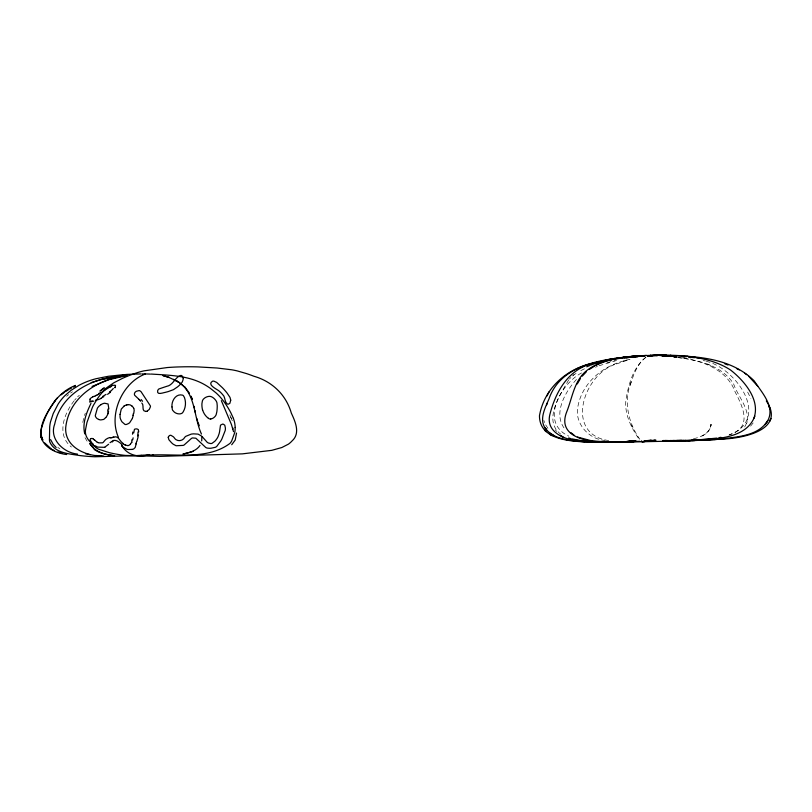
<?xml version="1.0" encoding="UTF-8"?>
<svg xmlns="http://www.w3.org/2000/svg" width="812" height="812" viewBox="0 0 812 812"><rect width="100%" height="100%" fill="white"/><g stroke="black" fill="none" stroke-linecap="round" stroke-linejoin="round"><path stroke-width="0.61" stroke-dasharray="4.06 3.04" d="M693.509 438.703C700.746 437.282 710.317 433.303 711.038 424.493C710.662 430.198 706.024 434.481 700.949 436.43M710.744 426.28L711.038 424.493L710.256 427.853M82.783 422.413L84.144 416.678M744.685 426.939C753.597 412.445 738.057 397.464 733.683 384.066C723.056 367.014 702.228 361.167 683.542 358.285M631.208 381.955C623.251 401.189 628.275 422.92 639.815 439.272M630.254 385.223C633.289 375.124 637.217 363.837 646.068 357.158M746.634 423.417L747.243 421.631M84.478 415.47L85.301 413.207M753.14 422.95L748.755 428.391M74.075 400.884C63.986 413.653 56.201 434.927 71.405 447.026M568.664 379.894C560.605 394.226 542.396 420.383 560.787 434.207M74.684 400.083L76.145 398.469M569.364 379.042L570.897 377.499M576.418 379.468C565.091 391.963 552.231 414.242 565.396 429.721M77.607 396.855L79.332 395.261M572.43 375.966L574.094 374.596M66.655 396.266L68.624 394.662M645.936 357.219C632.903 367.45 628.336 385.02 625.859 400.62C624.509 414.506 631.543 428.188 639.125 439.251M70.583 393.059L72.441 391.81M573.262 375.256L576.043 373.418M734.921 432.349C751.892 423.803 741.183 403.787 735.053 391.77C727.39 370.17 703.354 361.056 683.46 358.356M581.504 372.952C560.818 383.802 539.097 422.372 568.796 436.176M735.124 432.451C768.761 412.8 733.013 367.054 706.328 361.35M580.813 370.627L584.762 368.678M608.706 440.581C563.711 434.166 583.554 373.337 616.552 363.938M595.49 367.207L597.348 366.425M616.511 363.949L629.95 359.34M729.369 434.826L732.13 433.679M729.064 435.049L732.069 433.852M599.063 365.735L617.039 360.366M643.754 440.53L655.873 440.145L649.864 440.48M644.454 440.52L655.609 440.165L649.762 440.469M623.738 360.934C600.697 366.831 580.204 385.274 577.423 409.755C576.073 425.183 589.817 439.465 605.052 440.449M626.671 360.071L629.828 359.239M623.626 360.964L626.773 360.051M607 362.619L615.11 360.619M656.147 440.145L644.515 440.53L656.126 440.145L646.271 440.49M646.717 440.348L655.802 440.165M654.482 440.155L645.916 440.49M647.174 440.317L651.407 439.952L645.144 440.49M646.9 440.327L644.718 440.49L651.407 439.952M677.35 357.483L681.441 358.031M678.294 357.564L682.496 358.122M703.182 360.396L705.283 360.995M707.069 364.02L711.079 365.613M641.226 440.236L641.937 440.571M57.774 447.371L59.915 448.884M555.296 429.873L556.717 431.436M547.917 428.289L545.471 424.564M87.087 441.19L84.956 437.597M747.679 392.094L750.877 398.469M230.669 417.063L232.435 421.083L229.126 413.247M543.878 420.464L544.537 422.575M646.443 440.358L644.028 440.54L646.413 440.337M632.112 426.584L631.381 424.95L632.812 428.289L632.112 426.574"/><path stroke-width="1.22" d="M108.869 409.004L108.067 403.97L104.596 403.229A8.252 6.973 -15.4 0 0 102.261 403.94L100.932 404.64M120.044 414.435L121.262 409.106L123.962 406.223M133.686 433.009L134.427 429.467A1.177 1.137 -39.4 0 1 134.893 429.091L136.243 428.888A5.552 5.522 -79.3 0 1 136.883 428.959L137.644 429.203A1.644 1.583 -34.5 0 1 138.152 429.639L138.405 430.106M201.701 440.896L201.873 436.663M133.138 437.83L132.681 439.881M108.585 411.126L108.483 411.654M138.497 435.222L138.385 435.77M133.787 413.409L134.163 410.395A7.044 5.603 -34.4 0 0 133.939 409.075L133.675 408.416M136.325 443.332L135.188 447.513L133.635 448.995A6.1 2.334 7.4 0 1 132.001 449.391M138.07 437.089L136.771 441.677M108.199 412.75L107.874 413.714M711.83 439.292C727.379 437.506 746.532 434.308 753.861 418.413C760.712 399.94 744.157 380.605 730.465 369.947C708.724 355.808 677.594 354.57 654.533 355.372M132.447 418.403L129.636 422.758A8.414 6.932 -36 0 1 128.154 423.712L126.631 424.382A3.349 2.913 -37.9 0 1 125.007 424.443L122.044 421.915A19.985 16.453 -12.6 0 1 121.313 420.728L120.612 419.256A12.87 10.729 -27.6 0 1 120.156 417.693L120.095 417.114A18.28 15.154 -32.3 0 1 120.115 414.424M546.557 404.985L547.461 402.843M753.851 418.413L754.876 416.15M594.922 362.832C567.649 367.613 544.192 387.913 539.462 415.815C539.523 440.53 571.851 441.352 589.908 442.124M90.985 403.391C86.468 412.699 82.073 423.478 84.783 433.923M577.271 383.954L580.428 378.534M546.831 396.104L549.074 391.82M131.737 442.185L130.458 444.144M722.335 438.937C738.199 436.623 758.459 435.831 767.797 420.606C775.389 406.406 761.331 392.003 754.155 380.838C729.47 356.336 692.017 355.849 659.334 355.473M766.569 422.514L767.807 420.596L765.056 424.524M114.918 387.405L115.527 385.741M75.465 385.406C56.312 392.856 45.614 412.06 40.773 430.999C39.128 445.311 54.617 453.208 66.716 454.537M113.578 437.16C118.806 435.455 118.765 440.368 123.048 443.443A6.75 5.674 18.7 0 0 123.322 443.697M199.985 445.453C196.22 451.046 189.135 452.822 182.883 453.979M105.722 417.541L103.753 419.408L100.861 419.916A6.922 5.816 -15.3 0 1 98.597 419.428M57.226 398.002L54.313 401.443M582.255 376.139L586.264 371.886M620.033 357.767C608.98 359.574 597.805 362.639 588.568 369.237C574.46 378.778 572.663 396.743 566.908 411.39C555.57 438.805 592.202 442.905 610.502 442.235M108.615 444.265L104.758 447.229M55.419 400.428C47.878 411.461 36.936 426.148 42.711 439.982L41.432 437.16L42.721 439.992M109.996 442.713L113.193 440.561A4.273 2.71 -19.6 0 1 114.228 440.388C116.958 440.185 119.151 442.225 121.201 443.758C125.099 454.375 137.411 457.856 147.601 455.035M231.704 444.732L235.216 440.063L236.536 433.08M100.921 390.816L104.545 387.821M99.846 391.059L103.56 388.065M110.452 392.247L107.57 394.307M61.215 394.805L64.554 392.226M105.052 390.044L102.312 392.247M105.733 389.547L109.853 387.04M589.218 369.49L594.455 366.182M65.539 391.607L68.512 389.73M110.564 386.613L112.097 385.69M103.824 396.652L101.013 398.195M92.06 386.431L108.859 379.661L126.357 375.662M69.507 389.11L71.446 388.116M73.395 387.121L75.343 386.136M595.531 365.573C609.558 358.336 626.509 356.783 640.719 355.829M112.756 385.345L115.202 385.223A5.065 1.898 -8.7 0 1 115.517 385.741M99.094 394.094L97.257 394.896M95.43 395.657L97.237 394.906M586.751 366.801L589.674 365.562M92.964 396.794L91.127 397.85A5.349 4.842 50.4 0 0 90.173 399.007M147.124 411.126L149.286 409.4L150.453 406.721A3.38 2.598 43.6 0 0 150.352 405.858L141.055 391.688L139.725 390.694A2 0.944 -8 0 0 138.994 390.613L136.517 391.211A4.334 2.182 -6.8 0 0 135.787 391.648L135.533 391.881A6.709 3.532 -4.1 0 0 134.954 392.46L134.701 392.967A8.749 4.659 -3.3 0 0 134.416 394.013L134.416 394.267A8.272 4.395 -3.9 0 0 134.772 395.373L138.903 399.291M193.459 451.31L183.898 453.888M145.389 373.967C122.257 382.604 108.28 414.445 118.42 437.323M578.032 368.313L582.671 366.527M590.649 365.146L594.617 363.695M91.198 382.594L102.799 379.092M593.075 363.421C568.4 368.861 555.428 392.094 549.795 414.841C545.126 434.593 569.922 441.403 584.873 441.515M97.755 399.514L95.522 400.174M595.572 363.4L597.48 362.791M596.83 362.284L610.137 359.219L628.417 356.671M93.857 396.479L95.765 395.83M126.479 405.056L127.809 404.731M592.882 363.482L597.013 362.223M113.731 376.869C87.249 380.29 60.504 396.327 54.708 424.077C48.964 438.927 63.407 452.72 77.465 454.081M596.444 363.238L599.54 362.375M598.434 362.487L606.645 360.376M92.416 400.986L90.264 401.301L89.797 399.819A3.847 3.492 26.3 0 1 90.142 398.986M600.129 362.629L602.453 362.05M600.576 362.091L602.778 361.553M596.049 362.538L615.09 358.863M646.322 355.351L643.896 355.666L651.021 355.341M643.54 355.747L645.367 355.544L642.028 355.636M102.647 379.133L122.896 375.347M104.687 378.869L123.901 375.235M604.981 361.015L607.112 360.558M607.67 360.163L610.746 359.523M127.027 375.591C98.516 378.524 68.614 396.966 65.67 428.005C64.909 447.706 86.904 456.628 103.631 456.029M718.965 437.698L720.954 437.303M611.375 359.706L609.233 360.102M110.188 437.566L108.849 437.871A5.989 5.024 -9.7 0 0 108.128 438.115L106.23 439.15A5.938 4.872 -9.1 0 0 105.073 440.175L103.134 442.479A2.649 2.243 17.3 0 1 102.383 442.834L98.82 442.875A3.532 2.954 17.5 0 1 98.191 442.692L97.744 442.499M611.751 359.34L637.593 356.295M614.339 358.508L614.867 358.417M610.137 359.219L610.736 359.117M613.436 359.32L615.587 358.965M716.966 438.094L691.702 440.49L697.66 440.317M623.21 357.3L632.477 356.448M632.761 356.57L631.665 356.732L638.75 355.839M634.954 356.235L633.624 356.397L640.577 355.839M719.635 438.48L721.848 438.145M619.657 357.828L623.545 357.25M618.835 358.457L622.083 358.001M617.638 358.508L619.982 358.183M626.549 357.859L628.589 357.605M132.031 449.412L128.042 449.523A3.776 1.736 10.6 0 1 127.22 449.432L122.744 447.026M210.744 419.002L212.46 418.464A9.551 8.82 84.8 0 0 214.703 416.84L215.119 416.383A6.405 5.907 85.2 0 0 216.175 414.617L216.845 411.765A40.59 37.991 83.3 0 0 217.23 405.767L216.977 402.996A6.06 5.593 84 0 0 216.368 401.341L215.941 400.651A12.018 11.114 84.4 0 0 212.754 397.464L211.759 396.885A6.394 5.897 83.7 0 0 208.999 396.368L207.74 396.591A10.952 10.109 84.4 0 0 204.827 397.91L203.507 399.027A5.623 5.197 83.7 0 0 202.391 400.935L201.924 403.635A20.381 18.717 84.3 0 0 202.401 409.349L202.594 410.131M624.266 357.727L628.508 357.25M141.176 455.268L140.496 455.339M624.682 357.625L628.376 357.229M637.897 355.91L635.37 356.184L640.181 355.849M720.031 439.19C739.976 438.886 786.655 431.02 766.315 400.935M630 357.402L632.203 357.168M153.498 454.923C179.188 454.101 208.674 459.399 230.08 443.311A16.088 14.819 88.4 0 0 231.653 441.078L234.749 432.583A22.604 20.868 87.7 0 0 235.155 428.766A24.055 22.228 87.7 0 0 235.165 427.924L235.155 427.427M127.931 404.711L129.93 404.792L131.869 405.919M153.346 454.984L153.397 454.984A6.049 5.745 -87.3 0 1 152.879 454.994M715.149 439.028L674.833 441.038M714.773 439.028L701.142 440.114M631.3 356.397L635.796 356.062M627.899 356.722L631.726 356.356M141.846 373.956L141.938 373.946A6.415 6.09 75.5 0 1 142.364 373.926L145.074 373.977M635.552 356.823L637.836 356.61M634.872 356.894L638.191 356.58M706.328 440.074L717.311 439.383M630.244 356.793C599.632 359.483 560.138 365.633 548.871 399.21C544.801 408.537 538.305 420.86 546.598 429.924C556.291 440.388 572.044 440.5 585.249 441.89M630.701 357.016L634.943 356.63L630.843 356.996M717.25 439.393L722.396 438.927M644.758 355.565L644.21 355.595M715.007 439.546L709.049 439.891M710.622 439.475L696.899 440.327M634.476 356.478L637.988 356.255M630.082 356.803L634.598 356.468M640.303 355.727L643.277 355.595M638.313 355.869L640.658 355.697M627.889 441.586L632.802 441.312M720.122 439.18L714.743 439.566M632.812 441.535L636.496 441.281M635.451 441.352L625.717 441.931M701.933 439.759L693.712 440.246M699.497 439.982L704.065 439.678M636.293 356.204L632.284 356.458L640.506 356.001M141.41 455.248L142.983 455.177M151.184 374.088L151.255 374.078A11.023 10.434 77.4 0 1 151.58 374.078C170.327 375.317 190.099 375.489 206.522 385.801A79.535 74.917 -86.8 0 1 210.481 388.43L216.053 392.906A60.027 56.312 89.8 0 1 221.006 397.971L224.031 401.747A84.956 80.327 -86.6 0 1 230.852 412.821L233.399 418.373M147.906 454.974L149.175 454.933M627.108 441.566L631.868 441.302M633.715 441.312L625.098 441.799M634.263 441.292L626.945 441.637L635.816 441.322M707.272 439.799L698.208 440.348M629.219 441.535L632.487 441.352M631.503 441.413L633.482 441.302M695.346 440.195L692.2 440.307M653.315 355.189L650.503 355.351M632.619 441.312L616.511 442.012M627.646 441.616L619.18 441.982M630.244 441.423L632.325 441.312M631.442 441.322L620.683 441.992M632.751 441.434L634.832 441.322M613.222 442.256L628.244 441.566M704.248 440.104L702.857 440.155M653.904 355.169L656.329 355.088M631.543 441.413L614.867 442.124L615.638 442.093M699.609 439.972L692.798 440.287M701.883 440.266L687.622 440.662L692.514 440.469M641.46 356.072L643.946 355.95L641.825 356.062M622.246 441.769L623.464 441.718M629.879 441.555L632.842 441.423M132.772 374.2L137.827 374.017A5.613 5.329 72.4 0 0 138.182 374.017L138.375 374.007A5.237 4.973 72.5 0 0 138.74 373.977A5.197 4.943 74.8 0 1 139.207 373.956L140.689 373.946M652.513 355.23L654.959 355.118M135.046 455.674L140.192 455.359M622.368 441.779L628.011 441.515M630.274 441.423L609.751 442.276M701.263 440.104L691.783 440.48L703.588 440.124M134.67 455.684L94.842 456.77A212.703 195.54 52.9 0 1 79.688 455.532C69.193 453.786 55.064 453.228 49.908 442.246A10.515 10.414 -79.9 0 1 49.441 440.134L49.684 427.061A36.713 35.982 88.2 0 1 50.476 421.915L53.237 413.521L58.129 404.092A52.171 50.77 89.4 0 1 64.737 395.82L71.04 390.339L79.282 385.152A81.23 78.368 -82.1 0 1 96.06 378.707L108.432 376.271L122.602 374.768A26.075 25.05 78.7 0 1 123.282 374.748L123.962 374.738A13.53 12.89 68.7 0 0 125.302 374.586L125.708 374.525A17.478 16.737 76.6 0 1 127.017 374.403L132.255 374.19M697.823 440.307L702.431 440.094M703.872 440.114L709.455 439.871M654.31 355.382L657.629 355.25M695.001 440.48L683.633 440.835M701.324 440.287L706.937 440.053M676.142 441.007C681.816 440.794 670.956 441.16 676.142 441.007L672.255 441.129M619.191 441.89L625.616 441.677L620.571 441.616L624.052 441.687M617.658 441.972L622.55 441.779M143.541 455.187L143.643 455.187A5.339 5.095 -86.6 0 0 144.1 455.146L144.221 455.126A5.928 5.643 -83.9 0 1 144.709 455.085L147.033 455.035M656.735 355.291L666.652 355.575L666.094 355.443M621.657 441.961L616.481 442.134L617.485 442.104M650.341 355.362L651.234 355.331M613.567 442.093L608.756 442.225M617.871 441.961L618.886 441.931M642.525 355.788L643.134 355.768L639.673 355.869M632.132 441.495L639.937 441.322M616.217 442.083L611.284 442.195M700.665 440.307L693.499 440.52L694.28 440.5M644.647 441.738L641.906 441.748L675.016 441.048M618.683 441.87L619.343 441.85M630.345 441.535L631.543 441.505M671.778 441.149L670.468 441.18M627.879 441.606L635.857 441.393L633.746 441.454M620.378 441.85L616.633 441.961L618.074 441.931M662.622 440.855L673.046 440.652M698.98 440.358L699.863 440.337M656.482 355.514L657.141 355.504M623.311 441.748L627.544 441.657M148.911 454.943L152.585 454.964M652.909 355.707L647.529 356.235L657.517 355.656M674.244 440.662L684.404 440.48M684.983 440.53L686.191 440.51M577.494 437.049L591.846 440.886L610.797 442.124M595.419 442.073L612.289 442.093L609.081 442.225M618.511 442.195L643.195 441.748M145.632 373.946L150.281 374.088M668.357 440.723L666.337 440.743L678.416 440.632M677.533 440.54L676.822 440.54L681.755 440.52L676.761 440.591M691.58 440.408L692.595 440.388M672.245 440.683L668.499 440.672L675.097 440.652M610.857 442.195L611.639 442.185M683.988 440.49L677.949 440.571L681.4 440.52M582.133 441.332L603.712 442.286M606.584 442.235L608.98 442.307M608.289 442.317L614.816 442.235M594.8 442.022L604.747 442.337M621.748 442.154L613.77 442.246M657.903 355.067L662.257 355.169M680.73 440.581L685.693 440.52M604.412 442.337L618.409 442.164L610.411 442.205M670.905 440.683L671.412 440.672M682.75 440.622L690.636 440.53L684.658 440.591M685.054 440.591L686.231 440.581L680.913 440.591M607.102 442.144L605.224 442.124M603.052 442.286L611.862 442.185M632.812 441.961L625.727 442.043L628.021 442.022M655.913 355.088L658.42 355.067M679.938 440.764L680.872 440.764L676.558 440.743M678.294 440.632L682.862 440.622M683.592 440.743L684.932 440.733L675.503 440.754M660.532 355.463L668.377 355.565M683.491 440.611L672.509 440.561M598.332 442.286L592.993 442.205M603.296 442.317L602.616 442.317M666.043 355.159L662.145 355.159M607.65 442.327L598.15 442.246M599.398 442.337L607.021 442.317L602.575 442.215M604.209 442.256L608.452 442.266M676.234 440.561L681.288 440.591M673.27 440.52L677.716 440.54M668.712 440.683L663.049 440.561L665.911 440.642M665.81 440.632L668.652 440.672M662.044 355.737L670.763 356.001L670.113 355.95M608.168 441.931L610.624 441.961M605.458 441.961L609.528 441.992M662.704 355.737L667.687 355.839M675.574 440.754L664.632 440.52M676.67 440.743L665.251 440.52M588.487 442.053L594.628 442.266M669.87 440.52L674.417 440.581M594.496 442.266L599.52 442.337M670.123 355.25L670.956 355.26M661.78 355.686L675.036 356.153M605.113 441.85L607.173 441.911M599.743 442.175L582.965 440.977L571.739 438.845M145.622 411.359C141.217 411.075 144.394 405.289 141.826 403.026M594.617 441.86L598.779 442.022M673.503 356.042L668.266 355.554L676.416 355.96M586.548 441.667L591.014 441.911M592.638 441.921L582.975 441.17M664.348 355.291L668.063 355.666M661.942 355.148L664.713 355.321M686.993 356.295L687.51 356.326M594.394 441.484L597.358 441.677M127.697 445.565L126.195 445.26A7.125 5.603 17.4 0 1 125.484 444.854M587.269 441.352L590.395 441.616M684.11 356.681L686.15 356.854M95.603 455.471L101.967 456.029M681.775 356.681L684.019 356.884M666.459 355.554L671.95 356.224L669.189 355.839M690.23 357.229L694.554 357.686M681.562 356.417L684.536 356.732M674.275 357.138L676.325 357.371M674.072 357.097L676.183 357.331M113.964 455.644L105.144 454.223L98.709 452.091M114.665 455.654C105.377 454.821 94.872 452.081 89.767 443.525L93.441 448.011M574.642 440.449L577.809 440.875M667.535 355.595L671.727 356.194M576.743 440.358L579.839 440.794M688.677 357.3L690.839 357.656M699.731 358.224L695.366 357.442M85.493 453.725L90.142 454.69M57.916 452.01L62.199 453.279M162.968 375.58L169.282 377.499M163.192 375.651L169.099 377.438M724.964 363.908L728.049 364.984M568.715 437.912L570.724 438.592M561.488 436.46L563.619 437.323M168.805 377.347L178.599 381.975L185.197 387.405M125.424 444.966L124.865 444.692M560.371 435.516L562.219 436.399M736.545 368.536L739.285 369.886M97.887 451.665L94.141 449.462M52.475 449.625L54.384 450.609M549.886 434.481L552.19 435.699M554.058 435.668L549.907 433.141M173.707 379.387L177.99 381.762L173.778 379.427M208.359 418.332L209.303 418.819A3.755 3.471 85.7 0 0 210.744 419.002M95.43 445.869L97.176 446.864A5.958 4.121 7.9 0 0 97.582 447.107L104.119 447.31A8.516 5.522 9.7 0 0 104.809 447.331M93.532 439.048L93.116 438.805A2.842 2.375 34.4 0 0 92.517 438.571M51.521 449.127L44.64 442.916M744.655 373.195L746.695 374.657M574.114 435.222L570.846 432.593M177.919 381.721C196.047 392.988 193.429 416.668 201.457 434.044M93.492 444.54L92.669 443.89M748.644 376.21L757.738 386.187M92.172 443.453L90.061 439.881A2.436 1.979 28.1 0 1 91.228 438.541M56.15 447.453L53.156 444.215L50.598 439.607M544.497 430.086L546.04 431.659M185.106 387.294L189.511 393.272M139.918 400.357L140.618 401.26M122.186 446.407L122.297 446.549A2.05 0.548 38.7 0 0 122.764 447.026M122.013 446.133L121.851 445.798A9.287 2.223 40.8 0 1 121.79 445.199L121.79 444.499M221.341 400.631L231.42 424.453L233.541 431.71M197.996 422.321L199.285 425.742M196.727 418.342L197.681 421.327M232.567 427.548L232.993 428.99M138.487 430.35L138.73 431.852M769.289 406.629L769.969 409.126M194.098 406.325L194.504 408.274M194.931 410.436L195.357 412.597M233.379 418.373A26.167 24.198 87.7 0 1 235.175 427.416M135.939 443.931A25.081 4.364 -65.2 0 1 136.365 442.256M138.02 435.191A12.19 3.248 -83.2 0 1 137.756 436.369M138.01 431.943A8.049 3.847 -88.8 0 1 137.807 434.775M132.752 432.045A12.413 0.853 -83.9 0 1 132.498 434.197M132.082 439.475A17.245 11.642 62.9 0 1 131.706 440.825M132.072 441.829A19.508 13.276 63.3 0 1 131.828 442.286M130.438 444.123A13.469 9.247 51.8 0 1 130.082 444.54L128.732 445.453A2.639 1.604 16.2 0 1 127.697 445.565M124.774 444.844A8.018 7.278 10.4 0 1 123.211 443.809M147.165 411.176A5.024 3.776 33.6 0 1 145.652 411.451M141.146 399.575A25.182 14.21 84.5 0 1 142.547 401.29M138.862 399.342A20.148 14.89 -63.9 0 1 139.857 400.428M131.828 405.959A12.809 10.028 -36.2 0 1 133.797 408.345M133.391 413.45A44.853 32.521 -46.6 0 1 132.945 415.308M133.259 415.287A46.639 35.444 -42.4 0 1 132.366 418.403M123.891 406.122A9.541 7.998 -24.1 0 1 126.449 404.944M108.016 409.075A23.355 19.021 -41.7 0 1 107.671 411.116M108.341 411.633A18.3 16.149 -16.8 0 1 108.047 412.719M107.935 413.815A17.742 15.956 -4.7 0 1 105.804 417.591M98.638 419.368A7.227 6.09 -15.9 0 1 96.466 418.007L95.532 416.637A4.405 3.816 -26.8 0 1 95.451 416.373A5.237 4.537 -27.7 0 1 95.308 415.5L97.399 408.142A11.226 9.886 -12.7 0 1 100.952 404.68M92.913 396.743A3.38 0.954 -19.6 0 1 93.867 396.398M101.226 392.166A7.958 2.152 -23.1 0 1 98.597 393.546M104.89 389.953A25.345 15.804 4.9 0 1 105.56 389.455M111.082 386.532A27.415 5.593 -20 0 1 110.371 386.969M111.691 385.568A12.779 5.755 -0.5 0 1 112.33 385.182M115.304 387.314A23.599 7.653 -22.2 0 1 114.989 387.801M113.294 388.461A29.039 7.511 -29.6 0 1 110.249 391.628M110.422 391.343A17.965 6.354 -22.4 0 1 109.366 392.206M106.037 394.378A31.983 6.963 -26.5 0 1 102.576 396.5M101.185 398.367A12.099 6.08 -19.9 0 1 97.805 399.737M93.827 401.108A9.5 0.883 -16.5 0 1 89.574 402.011M92.7 443.849A19.275 18.595 68 0 1 92.192 443.423M95.187 446.6A22.523 17.174 50.5 0 1 93.136 445.24M112.3 441.972A15.986 1.248 -46.2 0 1 113.071 441.129M112.614 437.16A8.414 1.472 -8.7 0 1 113.751 437.069M110.818 437.952A8.983 1.898 -9.2 0 1 112.056 437.8M110.199 437.678A10.282 3.938 -11.1 0 1 110.929 437.556M97.785 442.438A6.242 5.44 15.7 0 1 96.587 441.677M96.537 441.728A7.856 7.135 10 0 1 96.019 441.281L95.126 440.388A8.962 5.674 36.9 0 0 94.639 439.972M93.4 439.241A6.405 4.436 35.6 0 1 94.476 440.104M91.238 438.551A2.182 1.868 35.3 0 1 92.527 438.541M208.4 418.261A15.002 13.804 84.3 0 1 202.675 410.101M183.238 377.945L183.076 379.539A9.511 8.891 77.9 0 1 182.324 381.731A8.414 7.866 78 0 1 181.594 382.949L179.269 385.416A48.578 45.614 70.5 0 1 177.523 386.908L173.463 389.669L168.257 391.577A125.038 115.01 59.8 0 1 165.486 392.308C163.222 392.643 156.686 395.434 157.619 390.846A4.07 3.837 79.8 0 1 158.878 388.968L165.13 386.857A23.254 21.833 74.3 0 0 166.663 386.35C173.26 385.304 175.006 376.92 180.924 375.398A3.755 3.502 78.6 0 1 181.959 375.763L183.238 377.945M171.992 406.944L172.327 409.492A4.446 4.172 83.7 0 0 172.723 410.364L174.306 412.1A8.82 8.262 83.2 0 0 180.396 413.826L181.624 413.43A3.41 3.187 84.3 0 0 182.527 412.76L183.268 411.735A16.199 15.225 82.5 0 0 184.486 397.606L183.441 395.748A2.984 2.791 82 0 0 182.619 395.16C175.899 393.262 171.302 401.016 171.992 406.944M230.72 400.154L229.867 403.331L228.263 404.183A3.025 2.761 83.9 0 1 227.258 403.99C224.213 401.707 225.604 396.733 222.397 394.307A28.461 26.37 85.3 0 0 220.164 391.942L219.859 391.668A18.554 17.123 84.2 0 0 218.377 390.46C215.586 388.603 207.111 384.482 212.47 381.234A5.095 4.679 81.3 0 1 213.911 381.143L216.662 382.422L222.376 387.689A59.956 56.048 88.3 0 1 224.274 389.719A65.204 61.042 89 0 1 227.167 393.17L229.989 397.383L230.72 400.154M85.534 429.568C84.174 437.424 90.842 442.855 95.948 447.574A16.565 16.067 89.8 0 0 98.597 449.229L109.123 452.599A132.376 124.023 65.3 0 0 125.363 455.42L159.7 456.385L242.331 453.867L271.807 450.335L281.815 447.534L288.422 444.154A24.888 22.249 87.2 0 0 291.995 440.987C300.653 433.385 295.243 421.58 291.325 413.085C286.169 394.926 272.081 381.427 253.943 376.26A179.036 163.588 -75.1 0 0 246.523 373.591L237.398 370.952A105.509 96.861 -85.4 0 0 231.664 369.775L217.058 368.009L197.976 366.902A408.355 348.348 -60.1 0 0 184.659 366.791L178.904 366.922A304.145 268.863 -64.1 0 0 167.231 367.552L143.968 370.851A107.549 101.043 -82.5 0 0 137.36 372.637L130.773 374.911A146.698 136.243 -77.2 0 0 122.287 378.453L113.65 382.888L106.565 387.842A35.819 34.358 83.7 0 0 103.906 390.369L99.714 395.495A102.759 96.263 -86.4 0 0 97.075 399.25L93.471 405.198A35.109 33.769 85.5 0 0 92.152 408L86.955 422.514L85.534 429.568M168.236 437.282L168.866 439.708L171.505 442.713A34.368 31.993 85.7 0 0 173.24 444.235L176.113 445.747L183.096 445.402A5.024 4.699 -89.9 0 0 184.091 445.006L191.459 438.409A7.237 6.729 -89.4 0 1 192.454 437.922L195.865 438.216L205.771 447.503A6.597 6.1 89.9 0 0 207.314 448.102L209.364 448.285A38.814 35.85 84.8 0 0 210.988 448.234L215.281 447.321A8.333 7.684 89.6 0 0 216.692 446.478L220.823 440.946A104.961 99.988 76.6 0 0 221.93 438.876L225.228 430.462A11.104 10.231 87.8 0 0 225.391 428.015L224.782 425.214L223.401 424.229A6.181 5.674 88.1 0 0 222.518 424.118L220.509 425.153L219.544 431.872A23.152 21.498 87.5 0 1 219.067 433.841L218.174 436.348A15.276 14.139 88 0 1 216.987 438.551L215.951 439.982A20.026 18.564 87.5 0 1 214.815 441.261L212.044 443.322A4.385 4.04 89.5 0 1 210.856 443.575L208.532 443.058A8.536 7.876 88.9 0 1 207.101 442.195L202.32 436.826A50.892 47.705 -82.8 0 0 201.224 435.882L198.087 434.126L193.611 433.852A31.881 29.597 -85.8 0 0 191.236 434.115L185.796 436.328A8.343 7.775 -89.6 0 0 184.862 437.171C183.268 440.429 178.985 441.718 175.981 439.657A7.125 6.669 88.8 0 1 174.874 438.602L174.062 437.556A10.617 10.008 -88.9 0 0 173.443 436.826L170.885 435.283A2.781 2.619 89.7 0 0 169.211 435.76L168.236 437.282M770.811 418.657L769.949 420.829L770.811 418.657M546.598 429.924L545.278 428.066L546.598 429.924M41.047 437.018L42.163 439.891L40.6 434.095L41.047 437.018M769.553 407.37L768.609 405.33L769.553 407.38M191.033 396.317L192.19 399.281L191.033 396.317"/></g></svg>
